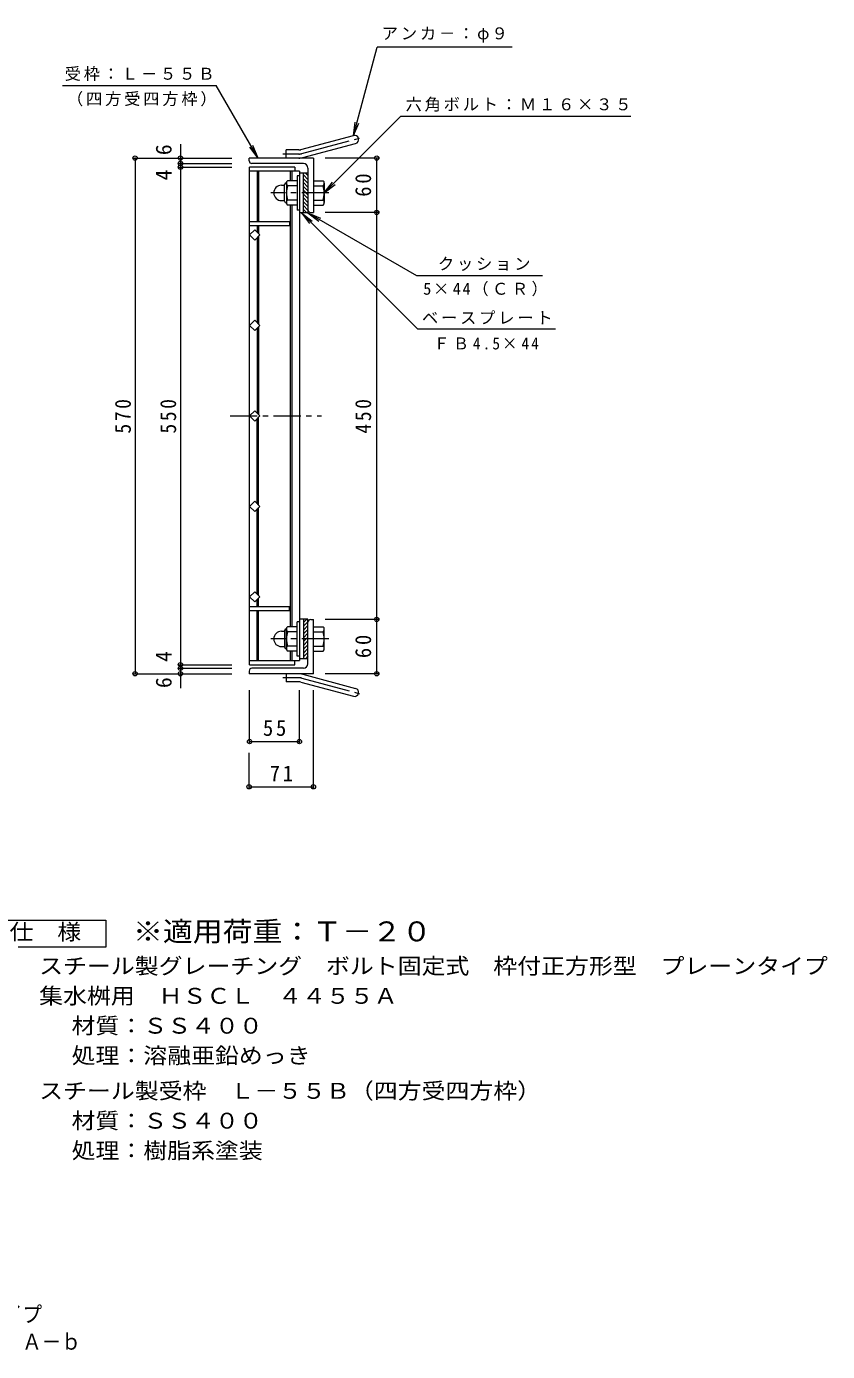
# Model space of a CAD drawing. Units: millimetres at full size, sheet at 1:6. Extents: x -835 to 1068, y -823 to 768.
# Drawn here: x 183 to 1068, y -823 to 641 of the extents above; entities that cross this region are included whole.
import ezdxf
from ezdxf.enums import TextEntityAlignment as Align

# ---------------------------------------------------------------- set-up
doc = ezdxf.new("R2010")
doc.units = ezdxf.units.MM
doc.header["$LTSCALE"] = 6
doc.header["$PDMODE"] = 32
doc.header["$PDSIZE"] = 4.8
doc.linetypes.add('CHAIN1', pattern=[8, 5, -1, 1, -1])
doc.linetypes.add('CHAIN2', pattern=[12, 9, -1, 1, -1])
for name, color, linetype, lineweight in [('E-1', 2, 'Continuous', 9), ('E-2', 3, 'Continuous', 9), ('E-4', 7, 'Continuous', 9), ('E-5', 7, 'Continuous', 9), ('F-4_F-4ﾚｲﾔ', 2, 'Continuous', 9)]:
    doc.layers.add(name, color=color, linetype=linetype, lineweight=lineweight)
doc.layers.add('F-5_F-5ﾚｲﾔ', color=2, linetype='Continuous')
doc.styles.add('ＭＳ ゴシック', font='')
doc.styles.get('ＭＳ ゴシック').set_extended_font_data('MS Gothic')

msp = doc.modelspace()

# ---------------------------------------------------------------- linework, layer by layer
at = {"layer": 'E-1'}
for p, q in [((486.342, 505.252), (544.533, 520.844)), ((470.198, 495.945), (470.198, 504.945)), ((484.013, 504.945), (470.198, 504.945)), ((488.672, 496.559), (546.863, 512.151)), ((500.198, 495.945), (429.198, 495.945)), ((429.198, 492.945), (429.198, 495.945)), ((489.198, 489.945), (432.198, 489.945)), ((494.198, 484.945), (494.198, 435.445)), ((500.198, 495.945), (500.198, 435.945)), ((482.398, 470.946), (471.437, 470.946)), ((482.398, 476.445), (482.398, 438.445)), ((484.698, 476.445), (482.398, 476.445)), ((489.198, 435.445), (489.198, 479.445)), ((494.198, 479.445), (489.198, 479.445)), ((494.198, 472.366), (489.198, 477.365)), ((494.198, 468.123), (489.198, 473.123)), ((494.198, 463.88), (489.198, 468.88)), ((494.198, 476.608), (491.361, 479.445)), ((500.198, 470.946), (511.159, 470.946)), ((464.888, 465.945), (468.398, 465.945)), ((468.398, 448.245), (468.398, 466.645)), ((470.198, 468.445), (470.398, 468.445)), ((470.398, 468.195), (470.398, 446.695)), ((482.398, 465.445), (471.436, 465.445)), ((494.198, 459.638), (489.198, 464.638)), ((494.198, 455.395), (489.198, 460.395)), ((494.198, 451.152), (489.198, 456.152)), ((500.198, 465.445), (511.159, 465.445)), ((512.398, 468.445), (512.198, 468.445)), ((512.198, 468.195), (512.198, 446.695)), ((464.898, 448.945), (468.398, 448.945)), ((470.198, 446.445), (470.398, 446.445)), ((482.398, 449.445), (471.436, 449.445)), ((482.398, 443.945), (471.437, 443.945)), ((494.198, 446.91), (489.198, 451.91)), ((494.198, 442.667), (489.198, 447.667)), ((494.198, 438.424), (489.198, 443.424)), ((500.198, 449.445), (511.159, 449.445)), ((500.198, 443.945), (511.159, 443.945)), ((512.398, 446.445), (512.198, 446.445)), ((484.698, 438.445), (482.398, 438.445)), ((492.935, 435.445), (489.198, 439.182)), ((494.198, 435.445), (489.198, 435.445)), ((497.198, 435.945), (500.198, 435.945)), ((489.198, -13.554), (489.198, -57.554)), ((494.198, -13.554), (489.198, -13.554)), ((492.935, -13.554), (489.198, -17.29)), ((494.198, -63.054), (494.198, -13.554)), ((497.198, -14.054), (500.198, -14.054)), ((500.198, -74.054), (500.198, -14.054)), ((464.898, -27.054), (468.398, -27.054)), ((468.398, -26.354), (468.398, -44.754)), ((470.198, -24.554), (470.398, -24.554)), ((470.398, -46.304), (470.398, -24.804)), ((482.398, -27.554), (471.436, -27.554)), ((482.398, -22.054), (471.437, -22.054)), ((482.398, -54.554), (482.398, -16.554)), ((484.698, -16.554), (482.398, -16.554)), ((494.198, -16.533), (489.198, -21.533)), ((494.198, -20.776), (489.198, -25.776)), ((494.198, -25.018), (489.198, -30.018)), ((494.198, -29.261), (489.198, -34.261)), ((500.198, -22.054), (511.159, -22.054)), ((500.198, -27.554), (511.159, -27.554)), ((512.398, -24.554), (512.198, -24.554)), ((512.198, -46.304), (512.198, -24.804)), ((482.398, -43.554), (471.436, -43.554)), ((494.198, -33.504), (489.198, -38.504)), ((494.198, -37.746), (489.198, -42.746)), ((494.198, -41.989), (489.198, -46.989)), ((500.198, -43.554), (511.159, -43.554)), ((464.888, -44.054), (468.398, -44.054)), ((470.198, -46.554), (470.398, -46.554)), ((482.398, -49.054), (471.437, -49.054)), ((484.698, -54.554), (482.398, -54.554)), ((494.198, -46.231), (489.198, -51.231)), ((494.198, -50.474), (489.198, -55.474)), ((494.198, -57.554), (489.198, -57.554)), ((494.198, -54.717), (491.361, -57.554)), ((500.198, -49.054), (511.159, -49.054)), ((512.398, -46.554), (512.198, -46.554)), ((429.198, -71.054), (429.198, -74.054)), ((489.198, -68.054), (432.198, -68.054)), ((500.198, -74.054), (429.198, -74.054)), ((470.198, -74.054), (470.198, -83.054)), ((484.013, -83.054), (470.198, -83.054)), ((486.342, -83.361), (544.533, -98.953)), ((488.672, -74.667), (546.863, -90.259))]:
    msp.add_line(p, q, dxfattribs=at)
at = {"layer": 'E-1', "linetype": 'CHAIN2'}
for p, q in [((487.507, 500.905), (552.674, 518.367)), ((484.013, 500.445), (466.393, 500.445)), ((484.013, -78.554), (466.393, -78.554)), ((487.507, -79.014), (552.674, -96.475))]:
    msp.add_line(p, q, dxfattribs=at)
at = {"layer": 'E-1', "linetype": 'CHAIN1'}
for p, q in [((517.283, 457.445), (453.096, 457.445)), ((517.283, -35.554), (453.096, -35.554))]:
    msp.add_line(p, q, dxfattribs=at)
at = {"layer": 'E-1'}
for centre, radius, start, end in [((545.698, 516.497), 4.5, 285.00014, 104.99991), ((484.013, 513.945), 9, 270, 285.00002), ((432.198, 492.945), 3, 180, 270), ((484.013, 513.945), 18, 270, 285), ((489.198, 484.945), 5, 0, 90), ((474.558, 468.195), 4.16, 138.61835, 221.37988), ((508.038, 468.195), 4.16, 318.62012, 41.38165), ((464.888, 457.455), 8.49, 90, 180), ((464.898, 457.445), 8.5, 180, 270), ((470.198, 466.645), 1.8, 90, 180), ((494.398, 457.445), 24, 160.52881, 199.47119), ((488.198, 457.445), 24, 340.52881, 19.47119), ((470.198, 448.245), 1.8, 180, 270), ((474.558, 446.695), 4.16, 138.62012, 221.38165), ((508.038, 446.695), 4.16, 318.61835, 41.37988), ((497.198, 438.945), 3, 180, 270), ((497.198, -17.054), 3, 90, 180), ((464.898, -35.554), 8.5, 90, 180), ((470.198, -26.354), 1.8, 90, 180), ((474.558, -24.804), 4.16, 138.61835, 221.37988), ((494.398, -35.554), 24, 160.52881, 199.47119), ((488.198, -35.554), 24, 340.52881, 19.47119), ((508.038, -24.804), 4.16, 318.62012, 41.38165), ((464.888, -35.564), 8.49, 180, 270), ((474.558, -46.304), 4.16, 138.62012, 221.38165), ((508.038, -46.304), 4.16, 318.61835, 41.37988), ((470.198, -44.754), 1.8, 180, 270), ((432.198, -71.054), 3, 90, 180), ((489.198, -63.054), 5, 270, 0), ((484.013, -92.054), 18, 75, 90), ((484.013, -92.054), 9, 74.99998, 90), ((545.698, -94.606), 4.5, 255.00009, 74.99986)]:
    msp.add_arc(centre, radius, start, end, dxfattribs=at)
at = {"layer": 'E-1', "linetype": 'CHAIN2'}
for centre, start, end in [((484.013, 513.945), 270, 284.99995), ((484.013, -92.054), 75.00005, 90)]:
    msp.add_arc(centre, 13.5, start, end, dxfattribs=at)
at = {"layer": 'E-2'}
for p, q in [((479.698, 485.945), (429.698, 485.945)), ((429.698, -64.055), (429.698, 485.945)), ((479.698, 485.945), (479.698, 481.445)), ((484.698, 481.445), (429.698, 481.445)), ((438.198, 481.445), (438.198, 425.945)), ((439.698, 481.445), (439.698, 425.945)), ((474.698, 481.445), (474.698, 470.945)), ((476.198, 481.445), (476.198, 470.945)), ((484.698, 481.445), (484.698, -59.555)), ((489.198, 479.445), (484.698, 479.445)), ((489.198, 435.445), (489.198, 479.445)), ((474.698, 443.945), (474.698, -22.055)), ((476.198, 443.945), (476.198, -22.055)), ((489.198, 435.445), (484.698, 435.445)), ((429.698, 421.445), (473.698, 421.445)), ((438.198, 421.445), (438.198, 413.759)), ((439.698, 421.445), (439.698, 412.259)), ((438.198, 408.131), (438.198, 313.759)), ((439.698, 409.631), (439.698, 312.259)), ((429.698, 310.945), (435.355, 316.602)), ((435.355, 316.602), (441.012, 310.945)), ((438.198, 308.131), (438.198, 213.759)), ((439.698, 309.631), (439.698, 212.259)), ((438.198, 113.759), (438.198, 208.132)), ((439.698, 112.259), (439.698, 209.631)), ((429.698, 110.945), (435.355, 105.288)), ((435.355, 105.288), (441.012, 110.945)), ((438.198, 13.759), (438.198, 108.132)), ((439.698, 12.259), (439.698, 109.631)), ((429.698, 0.445), (473.698, 0.445)), ((438.198, 0.445), (438.198, 8.132)), ((439.698, 0.445), (439.698, 9.631)), ((473.698, -4.055), (473.698, 0.445)), ((429.698, -4.055), (473.698, -4.055)), ((438.198, -59.555), (438.198, -4.055)), ((439.698, -59.555), (439.698, -4.055)), ((489.198, -13.555), (484.698, -13.555)), ((489.198, -13.555), (489.198, -57.555)), ((474.698, -49.055), (474.698, -59.555)), ((476.198, -49.055), (476.198, -59.555)), ((489.198, -57.555), (484.698, -57.555)), ((429.698, -59.555), (484.698, -59.555)), ((429.698, -64.055), (479.698, -64.055)), ((479.698, -64.055), (479.698, -59.555))]:
    msp.add_line(p, q, dxfattribs=at)
at = {"layer": 'E-2', "linetype": 'CHAIN1'}
msp.add_line((408.217, 210.945), (509.065, 210.945), dxfattribs=at)
at = {"layer": 'E-2'}
for points in [[(429.698, 425.945), (473.698, 425.945), (473.698, 421.445)], [(441.012, 310.945), (435.355, 305.288), (429.698, 310.945)], [(441.012, 110.945), (435.355, 116.602), (429.698, 110.945)]]:
    msp.add_lwpolyline(points, dxfattribs=at)
for points in [[(429.698, 410.945), (435.355, 416.602), (441.012, 410.945), (435.355, 405.288)], [(429.698, 210.945), (435.355, 216.602), (441.012, 210.945), (435.355, 205.288)], [(429.698, 10.945), (435.355, 5.288), (441.012, 10.945), (435.355, 16.602)]]:
    msp.add_lwpolyline(points, close=True, dxfattribs=at)
at = {"layer": 'E-4'}
for p, q in [((353.198, 511.165), (353.198, 489.945)), ((301.398, 495.945), (410.198, 495.945)), ((303.198, 495.945), (303.198, -74.055)), ((351.398, 489.945), (410.198, 489.945)), ((351.398, 485.945), (410.198, 485.945)), ((353.198, 489.945), (353.198, 485.945)), ((353.198, 485.945), (353.198, -64.055)), ((571.998, 495.945), (513.198, 495.945)), ((570.198, 435.945), (570.198, 495.945)), ((571.998, 435.945), (513.198, 435.945)), ((570.198, -14.055), (570.198, 435.945)), ((571.998, -14.055), (513.198, -14.055)), ((570.198, -74.055), (570.198, -14.055)), ((351.398, -64.055), (410.198, -64.055)), ((351.398, -68.055), (410.198, -68.055)), ((353.198, -64.055), (353.198, -68.055)), ((353.198, -68.055), (353.198, -89.909)), ((301.398, -74.055), (410.198, -74.055)), ((571.998, -74.055), (513.198, -74.055)), ((429.698, -150.855), (429.698, -92.055)), ((484.698, -150.855), (484.698, -92.055)), ((500.198, -200.855), (500.198, -92.055)), ((429.698, -149.055), (484.698, -149.055)), ((429.198, -200.855), (429.198, -161.548)), ((429.198, -199.055), (500.198, -199.055))]:
    msp.add_line(p, q, dxfattribs=at)
for p in [(303.198, 495.945), (353.198, 495.945), (570.198, 495.945), (353.198, 489.945), (353.198, 485.945), (570.198, 435.945), (570.198, -14.055), (303.198, -74.055), (353.198, -64.055), (353.198, -68.055), (353.198, -74.055), (570.198, -74.055), (429.698, -149.055), (484.698, -149.055), (429.198, -199.055), (500.198, -199.055)]:
    msp.add_point(p, dxfattribs=at)
at = {"layer": 'E-5'}
for p, q in [((544.533, 520.844), (570.737, 618.638)), ((719.737, 618.638), (570.737, 618.638)), ((222.903, 576.129), (392.903, 576.129)), ((439.198, 495.945), (392.903, 576.129)), ((512.198, 457.445), (596.989, 542.236)), ((596.989, 542.236), (850.989, 542.236)), ((544.533, 520.844), (546.491, 535.715)), ((544.533, 520.844), (550.274, 534.702)), ((439.198, 495.945), (430.067, 507.845)), ((439.198, 495.945), (433.458, 509.803)), ((512.198, 457.445), (521.329, 469.345)), ((512.198, 457.445), (524.098, 466.576)), ((486.948, 435.445), (496.079, 423.544)), ((486.948, 435.445), (498.848, 426.313)), ((486.948, 435.445), (615.145, 307.248)), ((494.199, 435.444), (506.099, 426.313)), ((494.199, 435.444), (508.057, 429.704)), ((494.199, 435.444), (614.173, 366.177)), ((614.173, 366.177), (753.307, 366.177)), ((615.145, 307.248), (767.813, 307.248))]:
    msp.add_line(p, q, dxfattribs=at)
at = {"layer": 'F-4_F-4ﾚｲﾔ'}
msp.add_lwpolyline([(135.943, -376.445), (135.943, -346.444), (270.943, -346.444), (270.943, -376.445)], close=True, dxfattribs=at)

# ---------------------------------------------------------------- texts
at = {"layer": 'E-4', "color": 2, "style": 'ＭＳ ゴシック'}
for s, p in [('6', (348.77, 499.165)), ('4', (348.77, 471.205)), ('4', (348.77, -60.951)), ('6', (348.77, -89.909))]:
    msp.add_text(s, height=17.6, rotation=90, dxfattribs=at).set_placement(p, align=Align.BOTTOM_LEFT)
at = {"layer": 'E-4', "color": 2, "char_height": 17.6, "attachment_point": 7, "rotation": 90, "style": 'ＭＳ ゴシック'}
for s, insert in [('\\T1.27;\\W0.95;60', (564.198, 453.195)), ('\\T1.27;\\W0.9;570', (298.77, 191.445)), ('\\T1.27;\\W0.9;550', (348.77, 191.445)), ('\\T1.27;\\W0.9;450', (564.198, 191.445)), ('\\T1.27;\\W0.95;60', (564.198, -56.805))]:
    msp.add_mtext(s, dxfattribs=dict(at, insert=insert))
at = {"layer": 'E-4', "color": 2, "char_height": 17.6, "attachment_point": 7, "style": 'ＭＳ ゴシック'}
for s, insert in [('\\T1.27;\\W0.95;55', (444.448, -143.055)), ('\\T1.27;\\W0.95;71', (451.948, -193.055))]:
    msp.add_mtext(s, dxfattribs=dict(at, insert=insert))
at = {"layer": 'E-5', "char_height": 13.2, "attachment_point": 7, "style": 'ＭＳ ゴシック'}
for s, insert in [('\\T1.17;アンカ－：φ９', (575.737, 623.638)), ('\\T1.17;受枠：Ｌ－５５Ｂ', (225.403, 581.129)), ('\\T1.17;（四方受四方枠）', (227.903, 553.129)), ('\\T1.17;六角ボルト：Ｍ１６×３５', (601.989, 547.236)), ('\\T1.17;クッション', (637.778, 371.177)), ('\\T1.21;5×44（ＣＲ）', (621.528, 343.177)), ('\\T1.17;ベースプレート', (620.145, 312.248)), ('\\T1.26;\\W0.95;ＦＢ4.5×44', (633.279, 284.248))]:
    msp.add_mtext(s, dxfattribs=dict(at, insert=insert))
at = {"layer": 'F-4_F-4ﾚｲﾔ', "style": 'ＭＳ ゴシック', "width": 1.1}
for s, p in [('仕\u3000様', (164.443, -373.444)), ('スチール製グレーチング\u3000ボルト固定式\u3000枠付正方形型\u3000プレーンタイプ', (197.197, -411.196)), ('集水桝用\u3000ＨＳＣＬ\u3000４４５５Ａ', (197.197, -444.196)), ('材質：ＳＳ４００', (233.024, -477.196)), ('処理：溶融亜鉛めっき', (233.024, -510.196)), ('スチール製受枠\u3000Ｌ－５５Ｂ（四方受四方枠）', (197.197, -549.196)), ('材質：ＳＳ４００', (233.024, -582.196)), ('処理：樹脂系塗装', (233.024, -615.196))]:
    msp.add_text(s, height=17.6, dxfattribs=at).set_placement(p, align=Align.BOTTOM_LEFT)
at = {"layer": 'F-5_F-5ﾚｲﾔ', "color": 3, "style": 'ＭＳ ゴシック', "width": 1.1}
msp.add_text('※適用荷重：Ｔ－２０', height=21.99, dxfattribs=at).set_placement((300.943, -376.445), align=Align.BOTTOM_LEFT)
at = {"layer": 'F-5_F-5ﾚｲﾔ', "style": 'ＭＳ ゴシック', "width": 0.9}
for s, p in [('スチール製グレーチング\u3000ボルト固定式\u3000枠付正方形型\u3000プレーンタイプ', (-512.598, -796.274)), ('集水桝用\u3000クッション付\u3000ＨＳＣＬ\u3000４４５５Ａ－ｂ', (-275.278, -826.488))]:
    msp.add_text(s, height=17.6, dxfattribs=at).set_placement(p, align=Align.BOTTOM_LEFT)

doc.saveas('drawing.dxf')
